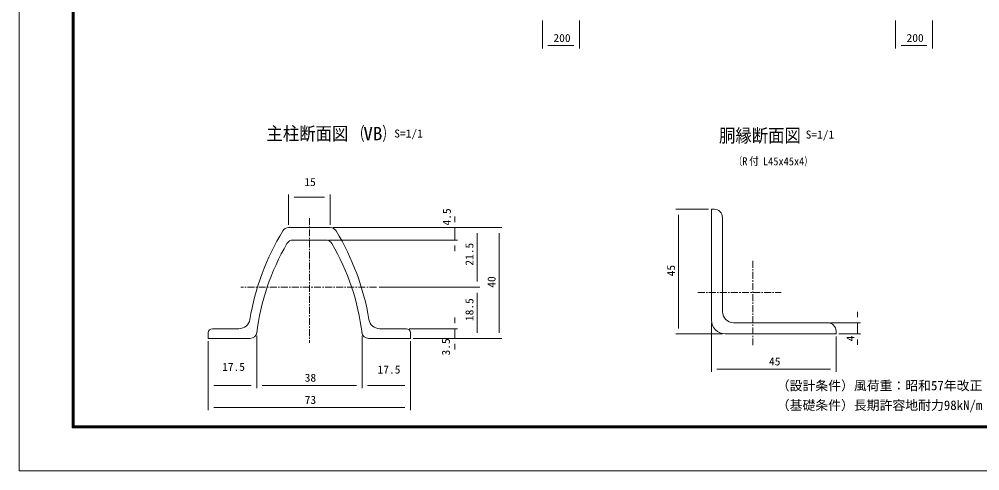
# Model space of a CAD drawing. Units: millimetres, scale not verified. Extents: x -4455 to 4455, y -3150 to 3150.
# Drawn here: x -4455 to 747, y -3150 to -705 of the extents above; entities that cross this region are included whole.
import ezdxf
from ezdxf.enums import TextEntityAlignment as Align

# ---------------------------------------------------------------- set-up
doc = ezdxf.new("R2010")
doc.units = ezdxf.units.MM
doc.header["$LTSCALE"] = 30
doc.linetypes.add('USER1', pattern=[2, 1.25, -0.25, 0.25, -0.25])
for name, color, linetype, lineweight in [('0-2_5寸法', 1, 'Continuous', 18), ('0-5_9断面', 1, 'Continuous', 18), ('0-F_D-TTL', 7, 'Continuous', 9)]:
    doc.layers.add(name, color=color, linetype=linetype, lineweight=lineweight)
doc.layers.add('0-E_D-TTL-TXT', color=7, linetype='Continuous')
doc.styles.add('ＭＳ ゴシック', font='')
doc.styles.get('ＭＳ ゴシック').set_extended_font_data('MS Gothic')

msp = doc.modelspace()

# ---------------------------------------------------------------- linework, layer by layer
at = {"layer": '0-2_5寸法'}
for p, q in [((-1621.28, -712.32), (-1621.28, -862.9)), ((-1421.28, -712.32), (-1421.28, -862.9)), ((290.86, -712.32), (290.86, -862.9)), ((490.86, -712.32), (490.86, -862.9)), ((-1591.28, -847.9), (-1451.28, -847.9)), ((320.86, -847.9), (460.86, -847.9))]:
    msp.add_line(p, q, dxfattribs=at)
at = {"layer": '0-5_9断面'}
for p, q in [((-2995.7, -1818.2), (-2995.7, -1653.22)), ((-2770.72, -1818.2), (-2770.72, -1653.22)), ((-2965.7, -1668.22), (-2800.72, -1668.22)), ((-721.37, -1733.85), (-898.82, -1733.85)), ((-883.82, -2378.85), (-883.82, -1763.85)), ((-2095.52, -1803.2), (-2095.52, -1773.2)), ((-2755.74, -1833.2), (-1960.52, -1833.2)), ((-2755.74, -1833.2), (-1840.52, -1833.2)), ((-2755.74, -1833.2), (-2080.52, -1833.2)), ((-2095.52, -1900.7), (-2095.52, -1833.2)), ((-1975.52, -1863.2), (-1975.52, -2125.7)), ((-1855.52, -1863.2), (-1855.52, -2403.2)), ((-2779.24, -1900.7), (-2080.52, -1900.7)), ((-2095.52, -1930.7), (-2095.52, -1960.7)), ((-2505.5, -2155.7), (-1960.52, -2155.7)), ((-2505.5, -2155.7), (-1960.52, -2155.7)), ((-1975.52, -2185.7), (-1975.52, -2403.2)), ((-2095.52, -2350.7), (-2095.52, -2320.7)), ((85.58, -2318.85), (85.58, -2288.85)), ((-2343.22, -2380.7), (-2080.52, -2380.7)), ((-2095.52, -2433.2), (-2095.52, -2380.7)), ((-706.37, -2348.85), (-706.37, -2614.28)), ((-61.37, -2348.85), (100.58, -2348.85)), ((85.58, -2408.85), (85.58, -2348.85)), ((-3168.22, -2418.95), (-3168.22, -2702.58)), ((-3168.22, -2421.5), (-3168.22, -2702.58)), ((-2598.22, -2419.81), (-2598.22, -2702.58)), ((-2598.22, -2420.64), (-2598.22, -2702.58)), ((-2320.72, -2433.2), (-1840.52, -2433.2)), ((-2320.72, -2433.2), (-1960.52, -2433.2)), ((-2320.72, -2433.2), (-2080.52, -2433.2)), ((-646.37, -2408.85), (-898.82, -2408.85)), ((-31.37, -2423.85), (-31.37, -2614.28)), ((-16.37, -2408.85), (100.58, -2408.85)), ((85.58, -2438.85), (85.58, -2468.85)), ((-3430.72, -2448.2), (-3430.72, -2822.58)), ((-3430.72, -2448.2), (-3430.72, -2702.58)), ((-2335.72, -2448.2), (-2335.72, -2702.58)), ((-2335.72, -2448.2), (-2335.72, -2822.58)), ((-2095.52, -2463.2), (-2095.52, -2493.2)), ((-676.37, -2599.28), (-61.37, -2599.28)), ((-3198.22, -2687.58), (-3400.72, -2687.58)), ((-3138.22, -2687.58), (-2628.22, -2687.58)), ((-2568.22, -2687.58), (-2365.72, -2687.58)), ((-3400.72, -2807.58), (-2365.72, -2807.58))]:
    msp.add_line(p, q, dxfattribs=at)
at = {"layer": '0-5_9断面', "color": 7, "lineweight": 9}
for p, q in [((-706.37, -1733.85), (-706.37, -2333.85)), ((-706.37, -1733.85), (-691.37, -1733.85)), ((-646.37, -1778.85), (-646.37, -2288.85)), ((-2883.22, -1833.2), (-2995.7, -1833.2)), ((-2883.22, -1833.2), (-2770.74, -1833.2)), ((-2883.22, -1900.7), (-2972.2, -1900.7)), ((-2883.22, -1900.7), (-2794.24, -1900.7)), ((-3264.57, -2380.7), (-3408.22, -2380.7)), ((-2501.86, -2380.7), (-2358.22, -2380.7)), ((-586.37, -2348.85), (-76.37, -2348.85)), ((-3430.72, -2403.2), (-3430.72, -2433.2)), ((-3204.55, -2433.2), (-3430.72, -2433.2)), ((-2561.88, -2433.2), (-2335.72, -2433.2)), ((-2335.72, -2403.2), (-2335.72, -2433.2))]:
    msp.add_line(p, q, dxfattribs=at)
at = {"layer": '0-5_9断面', "linetype": 'USER1'}
for p, q in [((-2883.22, -1783.07), (-2883.22, -2456.52)), ((-481.37, -2013.62), (-481.37, -2469.17)), ((-2520.5, -2155.7), (-3254.12, -2155.7)), ((-780.31, -2183.85), (-329.21, -2183.85))]:
    msp.add_line(p, q, dxfattribs=at)
at = {"layer": '0-5_9断面', "color": 7, "lineweight": 9}
msp.add_lwpolyline([(-631.37, -2408.85), (-31.37, -2408.85), (-31.37, -2393.85)], dxfattribs=at)
for centre, radius, start, end in [((-691.37, -1778.85), 45, 0, 90), ((-1866.44, -2554.2), 1357.5, 148.81495, 170.5186), ((-2995.7, -1870.7), 37.5, 90, 148.81495), ((-2770.74, -1870.7), 37.5, 31.18505, 90), ((-3900, -2554.2), 1357.5, 9.4814, 31.18505), ((-1917.3, -2556.03), 1260, 149.65378, 173.11487), ((-2972.2, -1938.2), 37.5, 90, 149.98767), ((-2794.24, -1938.2), 37.5, 30.01233, 90), ((-3849.13, -2556.03), 1260, 6.88513, 30.34622), ((-3264.57, -2320.7), 60, 270, 350.5186), ((-2501.86, -2320.7), 60, 189.4814, 270), ((-631.37, -2333.85), 75, 180, 270), ((-586.37, -2288.85), 60, 180, 270), ((-3408.22, -2403.2), 22.5, 90, 180), ((-2358.22, -2403.2), 22.5, 0, 90), ((-76.37, -2393.85), 45, 0, 90), ((-3204.55, -2395.7), 37.5, 270, 352.36249), ((-2561.88, -2395.7), 37.5, 187.63751, 270)]:
    msp.add_arc(centre, radius, start, end, dxfattribs=at)
at = {"layer": '0-F_D-TTL', "color": 2, "lineweight": 18}
msp.add_lwpolyline([(-4454.7, 3150.21), (4455, 3150.21), (4455, -3150.21), (-4454.7, -3150.21)], close=True, dxfattribs=at)
at = {"layer": '0-F_D-TTL'}
for points in [[(-4168.31, 2916.87), (4168.62, 2916.87), (4168.62, -2916.87), (-4168.31, -2916.87)], [(-4165.66, 2914.21), (4165.97, 2914.21), (4165.97, -2914.21), (-4165.66, -2914.21)], [(-4163.01, 2911.56), (4163.31, 2911.56), (4163.31, -2911.56), (-4163.01, -2911.56)], [(-4160.36, 2908.91), (4160.66, 2908.91), (4160.66, -2908.91), (-4160.36, -2908.91)], [(-4157.71, 2906.26), (4158.01, 2906.26), (4158.01, -2906.26), (-4157.71, -2906.26)]]:
    msp.add_lwpolyline(points, close=True, dxfattribs=at)

# ---------------------------------------------------------------- texts
at = {"layer": '0-2_5寸法', "color": 3, "style": 'ＭＳ ゴシック', "width": 1.05}
for p in [(-1561.78, -841.22), (350.36, -841.22)]:
    msp.add_text('200', height=43.33, dxfattribs=at).set_placement(p, align=Align.BOTTOM_LEFT)
at = {"layer": '0-5_9断面', "color": 7, "style": 'ＭＳ ゴシック'}
for s, height, width, p in [('主柱断面図', 72.14, 0.9, (-3115.74, -1381.92)), ('（   ）', 72.16, 0.65, (-2648.19, -1381.92)), ('VB', 72.14, 1.05, (-2591.02, -1381.92)), ('胴縁断面図', 72.14, 0.9, (-664.85, -1392.51))]:
    msp.add_text(s, height=height, dxfattribs=dict(at, width=width)).set_placement(p, align=Align.BOTTOM_LEFT)
at = {"layer": '0-5_9断面', "color": 3, "style": 'ＭＳ ゴシック'}
for s, height, width, p in [('S=1/1', 43.33, 1.05, (-2423.69, -1358.52)), ('S=1/1', 43.33, 1.05, (-195.98, -1364.12)), ('（\u3000\u3000\u3000\u3000\u3000 \u3000\u3000\u3000）', 43.33, 0.65, (-579.57, -1508.35)), ('R   L45x45x4', 43.3, 0.95, (-539, -1509.07)), ('付', 43.33, 0.9, (-502.09, -1508.35)), ('15', 43.33, 1.05, (-2910.48, -1621.03)), ('45', 43.33, 1.05, (-394.37, -2592.61)), ('17.5', 43.33, 1.05, (-3355.97, -2622.27)), ('17.5', 43.33, 1.05, (-2514.1, -2636.71)), ('38', 43.33, 1.05, (-2908.72, -2680.91)), ('73', 43.33, 1.05, (-2908.72, -2800.91))]:
    msp.add_text(s, height=height, dxfattribs=dict(at, width=width)).set_placement(p, align=Align.BOTTOM_LEFT)
at = {"layer": '0-5_9断面', "color": 3, "style": 'ＭＳ ゴシック', "width": 1.05}
for s, p in [('4.5', (-2104.47, -1821.87)), ('21.5', (-1982.2, -2039.45)), ('45', (-890.5, -2096.85)), ('40', (-1862.2, -2158.7)), ('18.5', (-1982.2, -2339.45)), ('3.5', (-2109.28, -2525.76)), ('4', (80.67, -2449.06))]:
    msp.add_text(s, height=43.33, rotation=90, dxfattribs=at).set_placement(p, align=Align.BOTTOM_LEFT)
at = {"layer": '0-E_D-TTL-TXT', "style": 'ＭＳ ゴシック'}
for s, p in [('（設計条件）風荷重：昭和57年改正 建築基準法・同施行令に基づく風圧力に準拠。', (-352.47, -2729.76)), ('（基礎条件）長期許容地耐力98kN/m の場合。', (-352.47, -2835.83))]:
    msp.add_text(s, height=51.03, dxfattribs=at).set_placement(p, align=Align.BOTTOM_LEFT)

doc.saveas('drawing.dxf')
